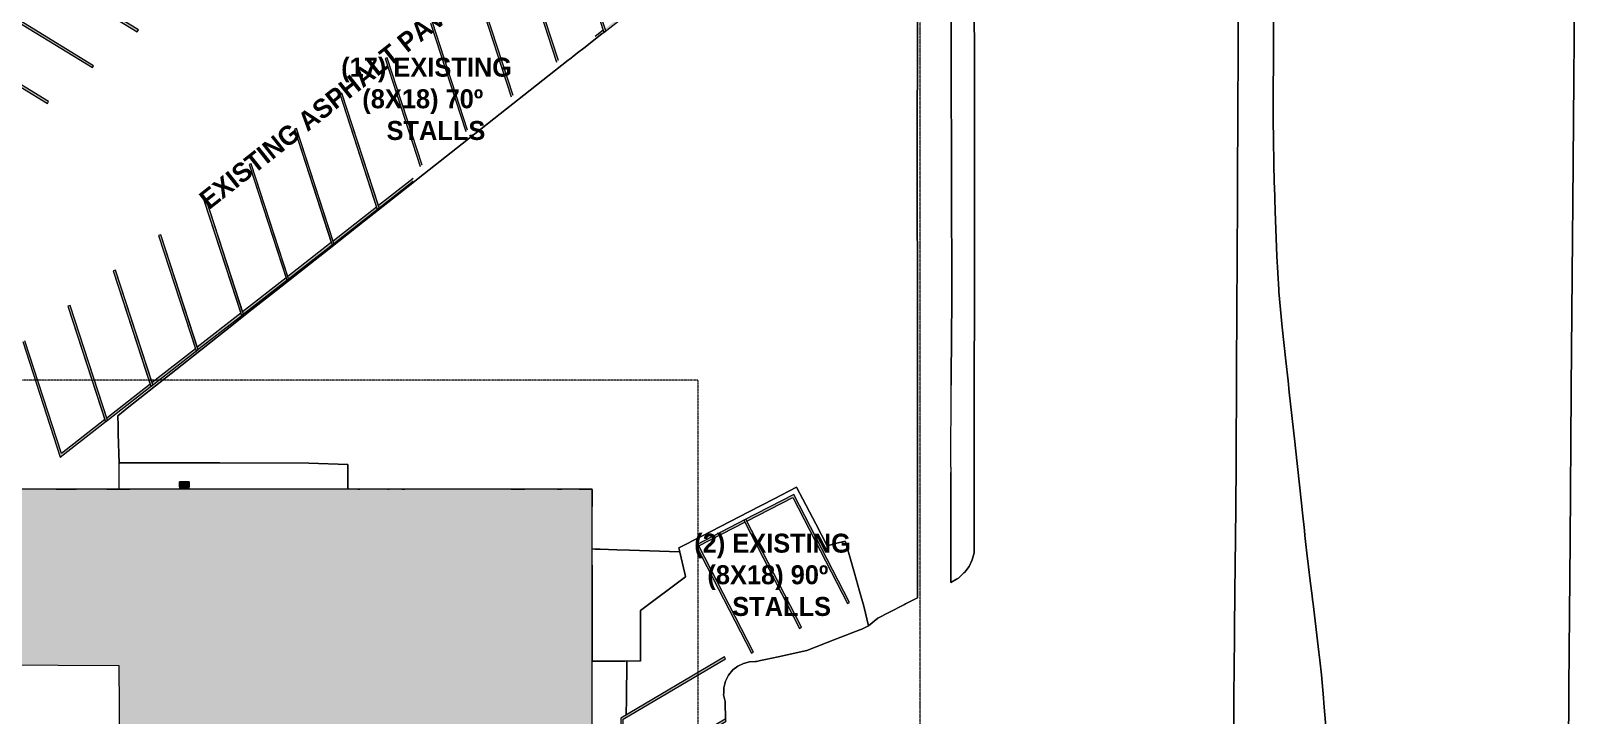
# Model space of a CAD drawing. Header units: inches. Extents: x -5728 to 634, y 9881 to 15115.
# Drawn here: x -2115 to 630, y 12081 to 13297 of the extents above; entities that cross this region are included whole.
import ezdxf

# ---------------------------------------------------------------- set-up
doc = ezdxf.new("R2010")
doc.units = ezdxf.units.IN
doc.header["$MEASUREMENT"] = 0
doc.linetypes.add('Aligning Line 1_8_', pattern=[0.25, 0.125, -0.125])
doc.linetypes.add('Double Dash 3_8_', pattern=[1, 0.375, -0.125, 0.125, -0.125, 0.125, -0.125])
for name, color, linetype, lineweight in [('A-ROOF', 132, 'Continuous', 9), ('C-PRKG', 3, 'Continuous', 9), ('C-PRKG-IDEN', 70, 'Continuous', 9), ('C-PROP-LINE', 91, 'Double Dash 3_8_', 9), ('C-TOPO', 7, 'Continuous', 9), ('E-LITE-EQPM', 33, 'Continuous', 9), ('G-ANNO-SYMB', 111, 'Aligning Line 1_8_', 9), ('G-ANNO-TEXT', 231, 'Continuous', 9)]:
    doc.layers.add(name, color=color, linetype=linetype, lineweight=lineweight)
doc.styles.add('Century Gothic_B', font='GOTHICB.TTF', dxfattribs={"height": 33.75})

# ---------------------------------------------------------------- blocks, each defined once
blk = doc.blocks.new('Walls 1 - Walls 1-1277454-SITE PLAN')
at = {"layer": 'A-ROOF'}
blk.add_hatch(color=254, dxfattribs=at).paths.add_polyline_path([(-1117.1, 10379.2), (-1117, 11208.4), (-1069, 11208.4), (-1069, 11353), (-1117, 11353), (-1116.8, 12482.2), (-2175.1, 12482.3), (-2175.2, 12169.9), (-1958, 12169), (-1956.8, 11915.8), (-1585.5, 11918.8), (-1585.5, 11774.1), (-1577.8, 11774.1), (-1577.8, 10643), (-1938.6, 10642.4), (-1938.6, 10381.4), (-1197.1, 10379.4)], flags=0)
for p, q in [((-1116.8, 12482.2), (-2175.1, 12482.3)), ((-1117, 11353), (-1116.8, 12482.2)), ((-2175.2, 12169.9), (-1958, 12169)), ((-1958, 12169), (-1956.8, 11915.8))]:
    blk.add_line(p, q, dxfattribs=at)
blk = doc.blocks.new('321723 - Pavement Markings - Parking - Angled - EXISTING _8X18_ 70º-1523180-SITE PLAN')
at = {"layer": 'C-PRKG'}
h = blk.add_hatch(color=254, dxfattribs=at)
h.paths.add_polyline_path([(0, 0), (102.2, 0), (103.6, 4), (5.7, 4), (77.6, 201.6), (73.9, 203), (3.5, 9.6)], flags=0)
h.paths.add_polyline_path([(106.4, 0), (107.9, 4), (105, 2), (105.6, 1.1)], flags=0)
h = blk.add_hatch(color=254, dxfattribs=at)
h.paths.add_polyline_path([(102.2, 0), (102.4, 0.2), (106.4, 0), (105, 2), (107.9, 4), (179.8, 201.6), (176, 203), (106, 10.6)], flags=0)
h.paths.add_polyline_path([(106.4, 0), (204.3, 0), (205.8, 4), (107.9, 4)], flags=0)
h.paths.add_polyline_path([(208.6, 0), (210, 4), (207.2, 2), (207.8, 1.1)], flags=0)
h = blk.add_hatch(color=254, dxfattribs=at)
h.paths.add_polyline_path([(204.3, 0), (208.6, 0), (207.2, 2), (210, 4), (282, 201.6), (278.2, 203), (220.5, 44.4)], flags=0)
h.paths.add_polyline_path([(208.6, 0), (306.5, 0), (307.9, 4), (210, 4)], flags=0)
h.paths.add_polyline_path([(310.7, 0), (312.2, 4), (309.3, 2), (310, 1.1)], flags=0)
h = blk.add_hatch(color=254, dxfattribs=at)
h.paths.add_polyline_path([(306.5, 0), (310.7, 0), (309.3, 2), (312.2, 4), (384.1, 201.6), (380.4, 203), (319.6, 36.1)], flags=0)
h.paths.add_polyline_path([(310.7, 0), (408.6, 0), (410.1, 4), (312.2, 4)], flags=0)
h.paths.add_polyline_path([(412.9, 0), (414.4, 4), (411.5, 2), (412.1, 1.1)], flags=0)
h = blk.add_hatch(color=254, dxfattribs=at)
h.paths.add_polyline_path([(408.6, 0), (408.9, 0.2), (412.9, 0), (411.5, 2), (414.4, 4), (486.3, 201.6), (482.5, 203), (410.5, 5)], flags=0)
h.paths.add_polyline_path([(412.9, 0), (510.8, 0), (512.3, 4), (414.4, 4)], flags=0)
h.paths.add_polyline_path([(515.1, 0), (516.5, 4), (513.7, 2), (514.3, 1.1)], flags=0)
h = blk.add_hatch(color=254, dxfattribs=at)
h.paths.add_polyline_path([(510.8, 0), (515.1, 0), (513.7, 2), (516.5, 4), (588.4, 201.6), (584.7, 203), (530.9, 55.2)], flags=0)
h.paths.add_polyline_path([(515.1, 0), (613, 0), (614.4, 4), (516.5, 4)], flags=0)
h.paths.add_polyline_path([(617.2, 0), (618.7, 4), (615.8, 2), (616.4, 1.1)], flags=0)
h = blk.add_hatch(color=254, dxfattribs=at)
h.paths.add_polyline_path([(613, 0), (613.2, 0.2), (617.2, 0), (615.8, 2), (618.7, 4), (690.6, 201.6), (686.8, 203), (618.7, 15.6)], flags=0)
h.paths.add_polyline_path([(617.2, 0), (715.1, 0), (716.6, 4), (618.7, 4)], flags=0)
h.paths.add_polyline_path([(719.4, 0), (720.8, 4), (718, 2), (718.6, 1.1)], flags=0)
h = blk.add_hatch(color=254, dxfattribs=at)
h.paths.add_polyline_path([(715.1, 0), (719.4, 0), (718, 2), (720.8, 4), (792.8, 201.6), (789, 203), (718.3, 8.8)], flags=0)
h.paths.add_polyline_path([(719.4, 0), (796.3, 0), (798.7, 4), (720.8, 4)], flags=0)
for points in [[(822, 13), (826.3, 12.9), (894.9, 201.6), (891.2, 203), (826.2, 24.4)], [(923.9, 12.2), (928.1, 12.2), (997.1, 201.6), (993.3, 203), (936.2, 46.1)], [(1025.7, 11.1), (1029.9, 11.1), (1099.2, 201.6), (1095.5, 203), (1049, 75.3)]]:
    blk.add_hatch(color=254, dxfattribs=at).paths.add_polyline_path(points, flags=0)
h = blk.add_hatch(color=254, dxfattribs=at)
h.paths.add_polyline_path([(1127.4, 10), (1131.7, 10), (1201.4, 201.6), (1197.6, 203), (1128.5, 13.1)], flags=0)
h.paths.add_polyline_path([(1209.4, 4), (1221.8, 0), (1226, 0.1), (1227.4, 4), (1220.8, 4)], flags=0)
h.paths.add_polyline_path([(1230.2, 0), (1231.6, 4), (1228.8, 2), (1230.1, 0.1)], flags=0)
h = blk.add_hatch(color=254, dxfattribs=at)
h.paths.add_polyline_path([(1225.9, 0), (1230.1, 0.1), (1228.8, 2), (1231.6, 4), (1303.6, 201.6), (1299.8, 203), (1226, 0.1)], flags=0)
h.paths.add_polyline_path([(1230.2, 0), (1328.1, 0), (1329.5, 4), (1231.6, 4), (1230.2, 0.1)], flags=0)
h.paths.add_polyline_path([(1332.4, 0), (1333.8, 4), (1331, 2), (1332.1, 0.3)], flags=0)
for p, q in [((73.9, 203), (0, 0)), ((5.7, 4), (77.6, 201.6)), ((176, 203), (102.2, 0)), ((176, 203), (103.6, 4)), ((106.4, 0), (179.8, 201.6)), ((107.9, 4), (179.8, 201.6)), ((179.8, 201.6), (176, 203)), ((179.8, 201.6), (176, 203)), ((278.2, 203), (204.3, 0)), ((278.2, 203), (205.8, 4)), ((208.6, 0), (282, 201.6)), ((210, 4), (282, 201.6)), ((282, 201.6), (278.2, 203)), ((282, 201.6), (278.2, 203)), ((380.4, 203), (306.5, 0)), ((380.4, 203), (307.9, 4)), ((310.7, 0), (384.1, 201.6)), ((312.2, 4), (384.1, 201.6)), ((384.1, 201.6), (380.4, 203)), ((384.1, 201.6), (380.4, 203)), ((482.5, 203), (408.6, 0)), ((482.5, 203), (410.1, 4)), ((412.9, 0), (486.3, 201.6)), ((414.4, 4), (486.3, 201.6)), ((486.3, 201.6), (482.5, 203)), ((486.3, 201.6), (482.5, 203)), ((584.7, 203), (510.8, 0)), ((584.7, 203), (512.3, 4)), ((515.1, 0), (588.4, 201.6)), ((516.5, 4), (588.4, 201.6)), ((588.4, 201.6), (584.7, 203)), ((588.4, 201.6), (584.7, 203)), ((686.8, 203), (613, 0)), ((686.8, 203), (614.4, 4)), ((617.2, 0), (690.6, 201.6)), ((618.7, 4), (690.6, 201.6)), ((690.6, 201.6), (686.8, 203)), ((690.6, 201.6), (686.8, 203)), ((789, 203), (715.1, 0)), ((789, 203), (716.6, 4)), ((719.4, 0), (792.8, 201.6)), ((720.8, 4), (792.8, 201.6)), ((792.8, 201.6), (789, 203)), ((792.8, 201.6), (789, 203)), ((891.2, 203), (822, 13)), ((891.2, 203), (822, 13)), ((826.3, 12.9), (894.9, 201.6)), ((826.3, 12.9), (894.9, 201.6)), ((894.9, 201.6), (891.2, 203)), ((894.9, 201.6), (891.2, 203)), ((993.3, 203), (923.9, 12.2)), ((993.3, 203), (923.9, 12.2)), ((928.1, 12.2), (997.1, 201.6)), ((928.1, 12.2), (997.1, 201.6)), ((1095.5, 203), (1025.7, 11.1)), ((1095.5, 203), (1025.7, 11.1)), ((1029.9, 11.1), (1099.2, 201.6)), ((1029.9, 11.1), (1099.2, 201.6)), ((1197.6, 203), (1127.4, 10)), ((1197.6, 203), (1127.4, 10)), ((1131.7, 10), (1201.4, 201.6)), ((1131.7, 10), (1201.4, 201.6)), ((1299.8, 203), (1225.9, 0)), ((1230.2, 0), (1303.6, 201.6)), ((103.6, 4), (5.7, 4)), ((205.8, 4), (107.9, 4)), ((307.9, 4), (210, 4)), ((410.1, 4), (312.2, 4)), ((512.3, 4), (414.4, 4)), ((614.4, 4), (516.5, 4)), ((716.6, 4), (618.7, 4)), ((798.8, 4), (720.8, 4)), ((1227.4, 4), (1209.4, 4)), ((0, 0), (106.4, 0)), ((102.2, 0), (208.6, 0)), ((204.3, 0), (310.7, 0)), ((306.5, 0), (412.9, 0)), ((408.6, 0), (515.1, 0)), ((510.8, 0), (617.2, 0)), ((613, 0), (719.4, 0)), ((715.1, 0), (796.3, 0)), ((1221.6, 0), (1230.2, 0)), ((1225.9, 0), (1332.4, 0))]:
    blk.add_line(p, q, dxfattribs=at)
blk = doc.blocks.new('321723 - Pavement Markings - Parking - Angled - _8X18_ 70º-V5-SITE PLAN')
at = {"layer": 'C-PRKG'}
h = blk.add_hatch(color=256, dxfattribs=at)
h.paths.add_polyline_path([(73.9, -203), (77.6, -201.6), (5.7, -4), (103.6, -4), (102.2, 0), (0, 0), (65.5, -179.9)], flags=0)
h.paths.add_polyline_path([(179.8, -201.6), (107.9, -4), (141.8, -103.1), (178.9, -199.4)], flags=0)
h.paths.add_polyline_path([(105, -2), (107.9, -4), (106.4, 0), (105.1, -1.8)], flags=0)
h = blk.add_hatch(color=256, dxfattribs=at)
h.paths.add_polyline_path([(107.9, -4), (105, -2), (106.4, 0)], flags=0)
h.paths.add_polyline_path([(210, -4), (244, -103.1), (281.1, -199.3), (216.5, -21.6)], flags=0)
h.paths.add_polyline_path([(208.6, 0), (207.2, -2), (210, -4)], flags=0)
h.paths.add_polyline_path([(204.3, 0), (204.6, -0.2), (205, 0)], flags=0)
h.paths.add_polyline_path([(176, -203), (179.8, -201.6), (141.6, -102.4), (107.9, -4), (205.8, -4), (204.3, 0), (102.2, 0), (163.7, -169)], flags=0)
h = blk.add_hatch(color=256, dxfattribs=at)
h.paths.add_polyline_path([(210, -4), (207.2, -2), (208.6, 0)], flags=0)
h.paths.add_polyline_path([(278.2, -203), (282, -201.6), (242.6, -99.1), (210, -4), (307.9, -4), (306.5, 0), (204.3, 0), (249.7, -124.6)], flags=0)
h.paths.add_polyline_path([(384.1, -201.6), (314.5, -10.8), (347.4, -106.5), (383.2, -199.4)], flags=0)
h.paths.add_polyline_path([(309.3, -2), (312.2, -4), (310.7, 0), (309.5, -1.8)], flags=0)
h = blk.add_hatch(color=256, dxfattribs=at)
h.paths.add_polyline_path([(312.2, -4), (309.3, -2), (310.7, 0)], flags=0)
h.paths.add_polyline_path([(380.4, -203), (384.1, -201.6), (346.2, -103.1), (312.2, -4), (410.1, -4), (408.6, 0), (326.1, 0), (326.1, 0), (306.5, 0), (354.4, -131.7)], flags=0)
h.paths.add_polyline_path([(486.3, -201.6), (414.4, -4), (448.3, -103.1), (485.5, -199.7)], flags=0)
h.paths.add_polyline_path([(411.5, -2), (414.4, -4), (412.9, 0), (411.6, -1.8)], flags=0)
h = blk.add_hatch(color=256, dxfattribs=at)
h.paths.add_polyline_path([(414.4, -4), (411.5, -2), (412.9, 0)], flags=0)
h.paths.add_polyline_path([(516.5, -4), (550.5, -103.1), (587.6, -199.3), (527.1, -33.1)], flags=0)
h.paths.add_polyline_path([(515.1, 0), (513.7, -2), (516.5, -4)], flags=0)
h.paths.add_polyline_path([(510.8, 0), (511, -0.2), (511.5, 0)], flags=0)
h.paths.add_polyline_path([(482.5, -203), (486.3, -201.6), (448.3, -103.1), (414.4, -4), (512.3, -4), (510.8, 0), (408.6, 0), (458.1, -135.9)], flags=0)
h = blk.add_hatch(color=256, dxfattribs=at)
h.paths.add_polyline_path([(516.5, -4), (513.7, -2), (515.1, 0), (515.3, -0.7)], flags=0)
h.paths.add_polyline_path([(584.7, -203), (588.4, -201.6), (550.5, -103.1), (516.5, -4), (614.4, -4), (613, 0), (510.8, 0), (571.2, -166)], flags=0)
h.paths.add_polyline_path([(690.6, -201.6), (618.7, -4), (652.6, -103.1), (689.7, -199.4)], flags=0)
h.paths.add_polyline_path([(615.8, -2), (618.7, -4), (617.2, 0), (615.9, -1.8)], flags=0)
h = blk.add_hatch(color=256, dxfattribs=at)
h.paths.add_polyline_path([(618.7, -4), (615.8, -2), (617.2, 0), (618.5, -3.5)], flags=0)
h.paths.add_polyline_path([(686.8, -203), (690.6, -201.6), (652.6, -103.1), (618.7, -4), (716.6, -4), (715.1, 0), (613, 0), (662.4, -135.8)], flags=0)
h.paths.add_polyline_path([(792.8, -201.6), (721.6, -6.2), (754.8, -103.1), (791.9, -199.4)], flags=0)
h.paths.add_polyline_path([(718, -2), (720.8, -4), (719.4, 0), (718.1, -1.8)], flags=0)
h = blk.add_hatch(color=256, dxfattribs=at)
h.paths.add_polyline_path([(720.8, -4), (718, -2), (719.4, 0)], flags=0)
h.paths.add_polyline_path([(823, -4), (857, -103.1), (894.1, -199.3), (824.8, -8.9)], flags=0)
h.paths.add_polyline_path([(821.5, 0), (820.1, -2), (823, -4), (822.1, -1.5)], flags=0)
h.paths.add_polyline_path([(817.3, 0), (817.5, -0.2), (818, 0)], flags=0)
h.paths.add_polyline_path([(789, -203), (792.8, -201.6), (754.8, -103.1), (720.8, -4), (818.7, -4), (817.3, 0), (715.1, 0), (769.9, -150.5)], flags=0)
h = blk.add_hatch(color=256, dxfattribs=at)
h.paths.add_polyline_path([(823, -4), (820.1, -2), (821.5, 0), (822.5, -2.7)], flags=0)
h.paths.add_polyline_path([(891.2, -203), (894.9, -201.6), (857, -103.1), (823, -4), (920.9, -4), (919.4, 0), (817.3, 0), (859.6, -116.4)], flags=0)
h.paths.add_polyline_path([(997.1, -201.6), (925.2, -4), (959.1, -103.1), (996.2, -199.4)], flags=0)
h.paths.add_polyline_path([(922.3, -2), (925.2, -4), (923.7, 0), (922.4, -1.8)], flags=0)
h = blk.add_hatch(color=256, dxfattribs=at)
h.paths.add_polyline_path([(925.2, -4), (922.3, -2), (923.7, 0)], flags=0)
h.paths.add_polyline_path([(1027.3, -4), (1061.3, -103.1), (1098.4, -199.3), (1035.7, -26.9)], flags=0)
h.paths.add_polyline_path([(1025.9, 0), (1024.5, -2), (1027.3, -4)], flags=0)
h.paths.add_polyline_path([(1021.6, 0), (1021.8, -0.2), (1022.3, 0)], flags=0)
h.paths.add_polyline_path([(993.3, -203), (997.1, -201.6), (959.1, -103.1), (925.2, -4), (1023.1, -4), (1021.6, 0), (919.4, 0), (992.1, -199.5)], flags=0)
h = blk.add_hatch(color=256, dxfattribs=at)
h.paths.add_polyline_path([(1027.3, -4), (1024.5, -2), (1025.9, 0)], flags=0)
h.paths.add_polyline_path([(1095.5, -203), (1099.2, -201.6), (1061.3, -103.1), (1027.3, -4), (1125.2, -4), (1123.8, 0), (1021.6, 0), (1074.3, -144.7)], flags=0)
h.paths.add_polyline_path([(1201.4, -201.6), (1129.5, -4), (1163.4, -103.1), (1201.3, -201.3)], flags=0)
h.paths.add_polyline_path([(1126.6, -2), (1129.5, -4), (1128, 0), (1126.8, -1.8)], flags=0)
h = blk.add_hatch(color=256, dxfattribs=at)
h.paths.add_polyline_path([(1129.5, -4), (1126.6, -2), (1128, 0), (1128.5, -1.3)], flags=0)
h.paths.add_polyline_path([(1197.6, -203), (1201.4, -201.6), (1163.4, -103.1), (1129.5, -4), (1227.4, -4), (1295.1, -190), (1299.1, -189.2), (1230.2, 0), (1123.8, 0), (1184.2, -166.1)], flags=0)
for p, q in [((0, 0), (73.9, -203)), ((106.4, 0), (0, 0)), ((102.2, 0), (176, -203)), ((208.6, 0), (102.2, 0)), ((179.8, -201.6), (106.4, 0)), ((204.3, 0), (278.2, -203)), ((310.7, 0), (204.3, 0)), ((282, -201.6), (208.6, 0)), ((306.5, 0), (380.4, -203)), ((412.9, 0), (306.5, 0)), ((384.1, -201.6), (310.7, 0)), ((408.6, 0), (482.5, -203)), ((515.1, 0), (408.6, 0)), ((486.3, -201.6), (412.9, 0)), ((510.8, 0), (584.7, -203)), ((617.2, 0), (510.8, 0)), ((588.4, -201.6), (515.1, 0)), ((613, 0), (686.8, -203)), ((719.4, 0), (613, 0)), ((690.6, -201.6), (617.2, 0)), ((715.1, 0), (789, -203)), ((821.5, 0), (715.1, 0)), ((792.8, -201.6), (719.4, 0)), ((817.3, 0), (891.2, -203)), ((923.7, 0), (817.3, 0)), ((894.9, -201.6), (821.5, 0)), ((919.4, 0), (993.3, -203)), ((1025.9, 0), (919.4, 0)), ((997.1, -201.6), (923.7, 0)), ((1021.6, 0), (1095.5, -203)), ((1128, 0), (1021.6, 0)), ((1099.2, -201.6), (1025.9, 0)), ((1123.8, 0), (1197.6, -203)), ((1230.2, 0), (1123.8, 0)), ((1201.4, -201.6), (1128, 0)), ((1299.1, -189.4), (1230.2, 0)), ((77.6, -201.6), (5.7, -4)), ((5.7, -4), (103.6, -4)), ((103.6, -4), (176, -203)), ((179.8, -201.6), (107.9, -4)), ((107.9, -4), (205.8, -4)), ((205.8, -4), (278.2, -203)), ((282, -201.6), (210, -4)), ((210, -4), (307.9, -4)), ((307.9, -4), (380.4, -203)), ((384.1, -201.6), (312.2, -4)), ((312.2, -4), (410.1, -4)), ((410.1, -4), (482.5, -203)), ((486.3, -201.6), (414.4, -4)), ((414.4, -4), (512.3, -4)), ((512.3, -4), (584.7, -203)), ((588.4, -201.6), (516.5, -4)), ((516.5, -4), (614.4, -4)), ((614.4, -4), (686.8, -203)), ((690.6, -201.6), (618.7, -4)), ((618.7, -4), (716.6, -4)), ((716.6, -4), (789, -203)), ((792.8, -201.6), (720.8, -4)), ((720.8, -4), (818.7, -4)), ((818.7, -4), (891.2, -203)), ((894.9, -201.6), (823, -4)), ((823, -4), (920.9, -4)), ((920.9, -4), (993.3, -203)), ((997.1, -201.6), (925.2, -4)), ((925.2, -4), (1023.1, -4)), ((1023.1, -4), (1095.5, -203)), ((1099.2, -201.6), (1027.3, -4)), ((1027.3, -4), (1125.2, -4)), ((1125.2, -4), (1197.6, -203)), ((1201.4, -201.6), (1129.5, -4)), ((1129.5, -4), (1227.4, -4)), ((1227.4, -4), (1295.1, -190)), ((73.9, -203), (77.6, -201.6)), ((176, -203), (179.8, -201.6)), ((176, -203), (179.8, -201.6)), ((278.2, -203), (282, -201.6)), ((278.2, -203), (282, -201.6)), ((380.4, -203), (384.1, -201.6)), ((380.4, -203), (384.1, -201.6)), ((482.5, -203), (486.3, -201.6)), ((482.5, -203), (486.3, -201.6)), ((584.7, -203), (588.4, -201.6)), ((584.7, -203), (588.4, -201.6)), ((686.8, -203), (690.6, -201.6)), ((686.8, -203), (690.6, -201.6)), ((789, -203), (792.8, -201.6)), ((789, -203), (792.8, -201.6)), ((891.2, -203), (894.9, -201.6)), ((891.2, -203), (894.9, -201.6)), ((993.3, -203), (997.1, -201.6)), ((993.3, -203), (997.1, -201.6)), ((1095.5, -203), (1099.2, -201.6)), ((1095.5, -203), (1099.2, -201.6)), ((1197.6, -203), (1201.4, -201.6)), ((1197.6, -203), (1201.4, -201.6))]:
    blk.add_line(p, q, dxfattribs=at)
blk = doc.blocks.new('321723 - Pavement Markings - Parking - Angled - EXISTING _8X18_ 60º-1528675-SITE PLAN')
at = {"layer": 'C-PRKG'}
h = blk.add_hatch(color=254, dxfattribs=at)
h.paths.add_polyline_path([(0, 0), (108, -187.1), (111.5, -185.1), (6.9, -4), (113.1, -4), (110.9, 0), (4.5, 0)], flags=0)
h.paths.add_polyline_path([(114.3, -2), (117.8, -4), (115.4, 0), (114.8, -1.2)], flags=0)
h.paths.add_polyline_path([(117.8, -4), (218.9, -187.1), (222.3, -185.1), (138.8, -40.4)], flags=0)
h = blk.add_hatch(color=254, dxfattribs=at)
h.paths.add_polyline_path([(110.9, 0), (215.1, -180.2), (117.8, -4), (114.3, -2), (115.5, 0), (113.2, 0)], flags=0)
h.paths.add_polyline_path([(115.5, 0), (117.8, -4), (224, -4), (221.7, 0), (119.9, 0)], flags=0)
h.paths.add_polyline_path([(225.2, -2), (228.6, -4), (226.3, 0), (225.7, -1)], flags=0)
h.paths.add_polyline_path([(228.6, -4), (329.7, -187.1), (333.2, -185.1), (229.7, -5.8)], flags=0)
h = blk.add_hatch(color=254, dxfattribs=at)
h.paths.add_polyline_path([(221.7, 0), (326.5, -181.3), (228.6, -4), (225.2, -2), (226.3, 0), (224.1, 0)], flags=0)
h.paths.add_polyline_path([(226.3, 0), (228.6, -4), (334.8, -4), (332.6, 0), (227.4, 0)], flags=0)
h.paths.add_polyline_path([(336, -2), (339.5, -4), (337.1, 0), (336.6, -1)], flags=0)
h.paths.add_polyline_path([(339.5, -4), (440.6, -187.1), (444, -185.1), (364.5, -47.4)], flags=0)
h = blk.add_hatch(color=254, dxfattribs=at)
h.paths.add_polyline_path([(332.6, 0), (439.6, -185.3), (339.5, -4), (336, -2), (337.2, 0), (334.9, 0)], flags=0)
h.paths.add_polyline_path([(337.2, 0), (339.5, -4), (445.7, -4), (443.4, 0), (420.5, 0)], flags=0)
h.paths.add_polyline_path([(446.9, -2), (450.3, -4), (448, 0), (446.9, -1.9)], flags=0)
h.paths.add_polyline_path([(450.3, -4), (551.4, -187.1), (554.9, -185.1), (476, -48.5)], flags=0)
h = blk.add_hatch(color=254, dxfattribs=at)
h.paths.add_polyline_path([(443.4, 0), (550.8, -185.9), (450.3, -4), (446.9, -1.9), (448, 0), (445.8, 0)], flags=0)
h.paths.add_polyline_path([(558.9, 0), (557.7, -2), (561.2, -4), (558.9, 0)], flags=0)
h.paths.add_polyline_path([(554.3, 0), (554.5, -0.2), (556.6, 0)], flags=0)
h.paths.add_polyline_path([(448, 0), (450.3, -4), (556.5, -4), (554.3, 0), (513, 0)], flags=0)
h.paths.add_polyline_path([(561.2, -4), (662.3, -187.1), (665.7, -185.1), (562.2, -5.8)], flags=0)
h = blk.add_hatch(color=254, dxfattribs=at)
h.paths.add_polyline_path([(554.3, 0), (662.3, -187.1), (561.2, -4), (557.7, -2), (558.9, 0), (554.5, -0.2)], flags=0)
h.paths.add_polyline_path([(558.9, 0), (561.2, -4), (667.4, -4), (773.1, -187.1), (776.6, -185.1), (669.7, 0), (653.2, 0)], flags=0)
for p, q in [((0, 0), (108, -187.1)), ((115.5, 0), (0, 0)), ((110.9, 0), (218.9, -187.1)), ((226.3, 0), (110.9, 0)), ((222.3, -185.1), (115.5, 0)), ((221.7, 0), (329.7, -187.1)), ((337.2, 0), (221.7, 0)), ((333.2, -185.1), (226.3, 0)), ((332.6, 0), (440.6, -187.1)), ((448, 0), (332.6, 0)), ((444, -185.1), (337.2, 0)), ((443.4, 0), (551.4, -187.1)), ((558.9, 0), (443.4, 0)), ((554.9, -185.1), (448, 0)), ((554.3, 0), (662.3, -187.1)), ((669.7, 0), (554.3, 0)), ((665.7, -185.1), (558.9, 0)), ((776.6, -185.1), (669.7, 0)), ((111.5, -185.1), (6.9, -4)), ((6.9, -4), (113.2, -4)), ((113.2, -4), (218.9, -187.1)), ((222.3, -185.1), (117.8, -4)), ((117.8, -4), (224, -4)), ((224, -4), (329.7, -187.1)), ((333.2, -185.1), (228.6, -4)), ((228.6, -4), (334.9, -4)), ((334.9, -4), (440.6, -187.1)), ((444, -185.1), (339.5, -4)), ((339.5, -4), (445.7, -4)), ((445.7, -4), (551.4, -187.1)), ((554.9, -185.1), (450.3, -4)), ((450.3, -4), (556.6, -4)), ((556.6, -4), (662.3, -187.1)), ((665.7, -185.1), (561.2, -4)), ((561.2, -4), (667.4, -4)), ((667.4, -4), (773.1, -187.1)), ((108, -187.1), (111.5, -185.1)), ((218.9, -187.1), (222.3, -185.1)), ((218.9, -187.1), (222.3, -185.1)), ((329.7, -187.1), (333.2, -185.1)), ((329.7, -187.1), (333.2, -185.1)), ((440.6, -187.1), (444, -185.1)), ((440.6, -187.1), (444, -185.1)), ((551.4, -187.1), (554.9, -185.1)), ((551.4, -187.1), (554.9, -185.1)), ((662.3, -187.1), (665.7, -185.1)), ((662.3, -187.1), (665.7, -185.1)), ((773.1, -187.1), (776.6, -185.1))]:
    blk.add_line(p, q, dxfattribs=at)
blk = doc.blocks.new('321723 - Pavement Markings - Parking - Angled - EXISTING _8X18_ 90º-1567320-SITE PLAN')
at = {"layer": 'C-PRKG'}
h = blk.add_hatch(color=254, dxfattribs=at)
h.paths.add_polyline_path([(96, -4), (97.9, -113.9), (96, -216), (100, -216), (99.8, -0.2), (96, 0), (98, -2)], flags=0)
h.paths.add_polyline_path([(0, -216), (4, -216), (4, -4), (96, -4), (96, 0), (0, 0), (0, -181.3)], flags=0)
h = blk.add_hatch(color=254, dxfattribs=at)
h.paths.add_polyline_path([(96, -216), (98, -110), (96, -4), (96, -213.9)], flags=0)
h.paths.add_polyline_path([(96, 0), (96, -4), (98, -2), (97.4, -1.4)], flags=0)
h.paths.add_polyline_path([(192, -216), (196, -216), (196, 0), (100, 0), (100, -4), (192, -4), (192, -213.9)], flags=0)
for p, q in [((0, 0), (0, -216)), ((100, 0), (0, 0)), ((96, 0), (96, -216)), ((196, 0), (96, 0)), ((100, -216), (100, 0)), ((196, -216), (196, 0)), ((4, -216), (4, -4)), ((4, -4), (96, -4)), ((96, -4), (96, -216)), ((100, -216), (100, -4)), ((100, -4), (192, -4)), ((192, -4), (192, -216)), ((0, -216), (4, -216)), ((96, -216), (100, -216)), ((96, -216), (100, -216)), ((192, -216), (196, -216))]:
    blk.add_line(p, q, dxfattribs=at)
blk = doc.blocks.new('Pathway_Cooper_Streetworks_WKP_Pak_Glass - EXISTING LIGHT-1577767-SITE PLAN')
at = {"layer": 'E-LITE-EQPM'}
for points in [[(-1833.5, 12494.9), (-1833.5, 12495.3), (-1850.3, 12495.3), (-1850.3, 12494.9), (-1834, 12494.9)], [(-1833.5, 12486.2), (-1833.5, 12494.9), (-1850.3, 12494.9), (-1850.3, 12486.2), (-1849.8, 12486.4), (-1849.8, 12494.7), (-1833.9, 12494.5), (-1833.9, 12486.2)], [(-1834, 12482.3), (-1834, 12494.6), (-1849.8, 12494.6), (-1849.8, 12482.3)], [(-1833.9, 12494.5), (-1834, 12494.7), (-1833.9, 12494.5)], [(-1849.8, 12486.4), (-1849.8, 12486.5), (-1849.8, 12486.4)]]:
    blk.add_hatch(color=256, dxfattribs=at).paths.add_polyline_path(points, flags=0)
for p, q in [((-1850.3, 12494.9), (-1850.3, 12495.3)), ((-1833.5, 12495.3), (-1850.3, 12495.3)), ((-1850.3, 12486.2), (-1850.3, 12494.9)), ((-1833.5, 12494.9), (-1850.3, 12494.9)), ((-1849.8, 12494.5), (-1849.8, 12494.7)), ((-1833.9, 12494.7), (-1849.8, 12494.7)), ((-1849.8, 12482.3), (-1849.8, 12494.6)), ((-1834, 12494.6), (-1849.8, 12494.6)), ((-1849.8, 12486.4), (-1849.8, 12494.5)), ((-1834, 12494.6), (-1834, 12482.3)), ((-1833.9, 12494.7), (-1833.9, 12494.5)), ((-1833.9, 12494.5), (-1833.9, 12486.4)), ((-1833.5, 12495.3), (-1833.5, 12494.9)), ((-1833.5, 12494.9), (-1833.5, 12486.2)), ((-1849.8, 12486.2), (-1850.3, 12486.2)), ((-1833.5, 12486.2), (-1834, 12486.2))]:
    blk.add_line(p, q, dxfattribs=at)
blk = doc.blocks.new('Family - ___-1416994-SITE PLAN')
at = {"layer": 'C-PROP-LINE'}
blk.add_line((-534.6, 10205.4), (-534.1, 14245.7), dxfattribs=at)

msp = doc.modelspace()

# ---------------------------------------------------------------- linework, layer by layer
at = {"layer": 'C-TOPO'}
for p, q in [((629.9, 13495.1), (627.6, 13211.1)), ((627.6, 13211.1), (629.9, 13495.1)), ((-437.7, 13232.4), (-438.3, 13407.9)), ((-438.3, 13407.9), (-437.7, 13232.4)), ((-479.3, 13371), (-478.9, 13251.4)), ((-478.9, 13251.4), (-479.3, 13371)), ((93.7, 13279.4), (94.1, 13339.9)), ((94.1, 13339.9), (93.7, 13279.4)), ((-539, 13285.4), (-538.9, 13317)), ((-538.9, 13317), (-539, 13285.4)), ((31.2, 13332), (30.8, 13246.9)), ((30.8, 13246.9), (31.2, 13332)), ((-1100, 13291.2), (-1132.1, 13266)), ((-1132.1, 13266), (-1100, 13291.2)), ((-539.1, 13261.8), (-539, 13285.4)), ((-539, 13285.4), (-539.1, 13261.8)), ((-1143.1, 13257.4), (-1152.3, 13250.1)), ((-1152.3, 13250.1), (-1143.1, 13257.4)), ((-1132.1, 13266), (-1143.1, 13257.4)), ((-1143.1, 13257.4), (-1132.1, 13266)), ((-539.4, 13121.3), (-539.1, 13261.8)), ((-539.1, 13261.8), (-539.4, 13121.3)), ((93.1, 13153.3), (93.7, 13279.4)), ((93.7, 13279.4), (93.1, 13153.3)), ((-1159.6, 13244.4), (-1336.7, 13104.8)), ((-1336.7, 13104.8), (-1159.6, 13244.4)), ((-1157.8, 13245.8), (-1159.6, 13244.4)), ((-1159.6, 13244.4), (-1157.8, 13245.8)), ((-1153.6, 13249.1), (-1157.8, 13245.8)), ((-1157.8, 13245.8), (-1153.6, 13249.1)), ((-1152.3, 13250.1), (-1153.6, 13249.1)), ((-1153.6, 13249.1), (-1152.3, 13250.1)), ((-478.9, 13251.4), (-478.7, 13160.8)), ((-478.7, 13160.8), (-478.9, 13251.4)), ((-437.7, 13207.7), (-437.7, 13232.4)), ((-437.7, 13232.4), (-437.7, 13207.7)), ((30.8, 13246.9), (30.5, 13167.6)), ((30.5, 13167.6), (30.8, 13246.9)), ((-437.4, 13120.9), (-437.7, 13207.7)), ((-437.7, 13207.7), (-437.4, 13120.9)), ((627.6, 13211.1), (625.8, 12989.9)), ((625.8, 12989.9), (627.6, 13211.1)), ((-478.7, 13160.8), (-478.5, 13120.2)), ((-478.5, 13120.2), (-478.7, 13160.8)), ((30.5, 13162.3), (30.2, 13099)), ((30.2, 13099), (30.5, 13162.3)), ((30.5, 13167.6), (30.5, 13162.3)), ((30.5, 13162.3), (30.5, 13167.6)), ((93.1, 13152.4), (93.1, 13153.3)), ((93.1, 13153.3), (93.1, 13152.4)), ((93.3, 13139.6), (93.1, 13152.4)), ((93.1, 13152.4), (93.3, 13139.6)), ((-539.3, 13026.5), (-539.4, 13121.3)), ((-539.4, 13121.3), (-539.3, 13026.5)), ((-478.5, 13120.2), (-478.4, 13065.9)), ((-478.4, 13065.9), (-478.5, 13120.2)), ((-437.4, 13092.7), (-437.4, 13120.9)), ((-437.4, 13120.9), (-437.4, 13092.7)), ((95.3, 13024.8), (93.3, 13139.6)), ((93.3, 13139.6), (95.3, 13024.8)), ((-1336.7, 13104.8), (-1426.4, 13034.1)), ((-1426.4, 13034.1), (-1336.7, 13104.8)), ((-437.6, 12926.7), (-437.4, 13091.7)), ((-437.4, 13091.7), (-437.6, 12926.7)), ((-437.4, 13092.2), (-437.4, 13092.7)), ((-437.4, 13092.7), (-437.4, 13092.2)), ((-437.4, 13091.7), (-437.4, 13092.2)), ((-437.4, 13092.2), (-437.4, 13091.7)), ((30.2, 13099), (30.1, 13082.6)), ((30.1, 13082.6), (30.2, 13099)), ((-478.4, 13065.9), (-478.2, 12951.2)), ((-478.2, 12951.2), (-478.4, 13065.9)), ((30.1, 13082.6), (29.8, 13015.3)), ((29.8, 13015.3), (30.1, 13082.6)), ((-1435.6, 13026.9), (-1472, 12998.1)), ((-1472, 12998.1), (-1435.6, 13026.9)), ((-1426.4, 13034.1), (-1435.6, 13026.9)), ((-1435.6, 13026.9), (-1426.4, 13034.1)), ((-539.2, 12987.7), (-539.3, 13026.5)), ((-539.3, 13026.5), (-539.2, 12987.7)), ((29.8, 13015.3), (29.6, 12963.9)), ((29.6, 12963.9), (29.8, 13015.3)), ((95.5, 13020.8), (95.3, 13024.8)), ((95.3, 13024.8), (95.5, 13020.8)), ((97, 12976.2), (95.5, 13020.8)), ((95.5, 13020.8), (97, 12976.2)), ((-1472, 12998.1), (-1521.8, 12958.9)), ((-1521.8, 12958.9), (-1472, 12998.1)), ((-539.1, 12859.4), (-539.2, 12987.7)), ((-539.2, 12987.7), (-539.1, 12859.4)), ((625.8, 12989.9), (625.3, 12929.4)), ((625.3, 12929.4), (625.8, 12989.9)), ((-1521.8, 12958.9), (-1584.5, 12909.6)), ((-1584.5, 12909.6), (-1521.8, 12958.9)), ((29.6, 12963.9), (29.4, 12926.9)), ((29.4, 12926.9), (29.6, 12963.9)), ((99.7, 12896.3), (97, 12976.2)), ((97, 12976.2), (99.7, 12896.3)), ((-478.2, 12951.2), (-478.1, 12905.1)), ((-478.1, 12905.1), (-478.2, 12951.2)), ((-437.7, 12905.7), (-437.6, 12926.7)), ((-437.6, 12926.7), (-437.7, 12905.7)), ((29.4, 12926.9), (29.1, 12865.4)), ((29.1, 12865.4), (29.4, 12926.9)), ((625.3, 12928.8), (623.1, 12661.4)), ((623.1, 12661.4), (625.3, 12928.8)), ((625.3, 12929.4), (625.3, 12928.8)), ((625.3, 12928.8), (625.3, 12929.4)), ((-1584.5, 12909.6), (-1678.8, 12835.3)), ((-1678.8, 12835.3), (-1584.5, 12909.6)), ((-478.1, 12905.1), (-477.9, 12819.3)), ((-477.9, 12819.3), (-478.1, 12905.1)), ((-437.8, 12804.3), (-437.7, 12905.7)), ((-437.7, 12905.7), (-437.8, 12804.3)), ((103.2, 12837.1), (99.7, 12896.3)), ((99.7, 12896.3), (103.2, 12837.1)), ((-539, 12820.9), (-539.1, 12859.4)), ((-539.1, 12859.4), (-539, 12820.9)), ((29.1, 12865.4), (28.9, 12829)), ((28.9, 12829), (29.1, 12865.4)), ((-1687, 12828.8), (-1721.8, 12801.3)), ((-1721.8, 12801.3), (-1687, 12828.8)), ((-1678.8, 12835.3), (-1687, 12828.8)), ((-1687, 12828.8), (-1678.8, 12835.3)), ((-539, 12806.6), (-539, 12820.9)), ((-539, 12820.9), (-539, 12806.6)), ((-477.9, 12819.3), (-478, 12804.9)), ((-478, 12804.9), (-477.9, 12819.3)), ((28.9, 12824.6), (28.7, 12774.8)), ((28.7, 12774.8), (28.9, 12824.6)), ((28.9, 12829), (28.9, 12824.6)), ((28.9, 12824.6), (28.9, 12829)), ((103.4, 12833.1), (103.2, 12837.1)), ((103.2, 12837.1), (103.4, 12833.1)), ((109.2, 12770.1), (103.4, 12833.1)), ((103.4, 12833.1), (109.2, 12770.1)), ((-1721.8, 12801.3), (-1768.5, 12764.4)), ((-1768.5, 12764.4), (-1721.8, 12801.3)), ((-539, 12708.2), (-539, 12806.6)), ((-539, 12806.6), (-539, 12708.2)), ((-478, 12804.9), (-478.2, 12765.9)), ((-478.2, 12765.9), (-478, 12804.9)), ((-438, 12686.9), (-437.8, 12804.3)), ((-437.8, 12804.3), (-438, 12686.9)), ((-1768.5, 12764.4), (-1825.6, 12719.2)), ((-1825.6, 12719.2), (-1768.5, 12764.4)), ((-478.2, 12765.9), (-478.8, 12667)), ((-478.8, 12667), (-478.2, 12765.9)), ((28.6, 12772.6), (28.4, 12722.7)), ((28.4, 12722.7), (28.6, 12772.6)), ((28.7, 12774.8), (28.6, 12772.6)), ((28.6, 12772.6), (28.7, 12774.8)), ((115.8, 12710.1), (109.2, 12770.1)), ((109.2, 12770.1), (115.8, 12710.1)), ((-1837.4, 12709.9), (-1940.6, 12628.3)), ((-1940.6, 12628.3), (-1837.4, 12709.9)), ((-1825.6, 12719.2), (-1837.4, 12709.9)), ((-1837.4, 12709.9), (-1825.6, 12719.2)), ((-539, 12696.9), (-539, 12708.2)), ((-539, 12708.2), (-539, 12696.9)), ((28.4, 12722.7), (28, 12645)), ((28, 12645), (28.4, 12722.7)), ((119.7, 12674.9), (115.8, 12710.1)), ((115.8, 12710.1), (119.7, 12674.9)), ((-539, 12692.6), (-539, 12696.9)), ((-539, 12696.9), (-539, 12692.6)), ((-539, 12661.7), (-539, 12692.6)), ((-539, 12692.6), (-539, 12661.7)), ((-438, 12657.3), (-438, 12686.9)), ((-438, 12686.9), (-438, 12657.3)), ((-539, 12611.9), (-539, 12661.7)), ((-539, 12661.7), (-539, 12611.9)), ((-479.7, 12521.5), (-478.8, 12666.8)), ((-479.7, 12521.5), (-478.8, 12666.8)), ((-478.8, 12667), (-478.8, 12666.9)), ((-478.8, 12666.9), (-478.8, 12667)), ((-478.8, 12666.9), (-478.8, 12666.8)), ((-478.8, 12666.8), (-478.8, 12666.9)), ((-438, 12644.6), (-438, 12657.3)), ((-438, 12657.3), (-438, 12644.6)), ((121.9, 12654.8), (119.7, 12674.9)), ((119.7, 12674.9), (121.9, 12654.8)), ((131.5, 12566.4), (121.9, 12654.8)), ((121.9, 12654.8), (131.5, 12566.4)), ((623, 12655.4), (620.9, 12389.6)), ((620.9, 12389.6), (623, 12655.4)), ((623.1, 12659.2), (623, 12655.4)), ((623, 12655.4), (623.1, 12659.2)), ((623.1, 12661.4), (623.1, 12659.2)), ((623.1, 12659.2), (623.1, 12661.4)), ((-1940.6, 12628.3), (-1960.2, 12612.8)), ((-1960.2, 12612.8), (-1940.6, 12628.3)), ((-438.1, 12624.4), (-438, 12644.6)), ((-438, 12644.6), (-438.1, 12624.4)), ((27.9, 12625.5), (27.7, 12591.1)), ((27.7, 12591.1), (27.9, 12625.5)), ((28, 12642.5), (27.9, 12625.5)), ((27.9, 12625.5), (28, 12642.5)), ((28, 12645), (28, 12642.5)), ((28, 12642.5), (28, 12645)), ((-1960.2, 12612.8), (-1960.2, 12611.4)), ((-1960.2, 12611.4), (-1960.2, 12612.8)), ((-1960.2, 12611.4), (-1959.7, 12596.2)), ((-1959.7, 12596.2), (-1960.2, 12611.4)), ((-539, 12558.1), (-539, 12611.9)), ((-539, 12611.9), (-539, 12558.1)), ((-438.2, 12521.4), (-438.1, 12624.4)), ((-438.1, 12624.4), (-438.2, 12521.4)), ((-1959.7, 12596.2), (-1959.2, 12580.3)), ((-1959.2, 12580.3), (-1959.7, 12596.2)), ((-1959.2, 12580.3), (-1957.5, 12528.6)), ((-1957.5, 12528.6), (-1959.2, 12580.3)), ((27.7, 12591.1), (27.3, 12498.3)), ((27.3, 12498.3), (27.7, 12591.1)), ((-539, 12521.2), (-539, 12558.1)), ((-539, 12558.1), (-539, 12521.2)), ((132.8, 12555), (131.5, 12566.4)), ((131.5, 12566.4), (132.8, 12555)), ((143.5, 12457.1), (132.8, 12555)), ((132.8, 12555), (143.5, 12457.1)), ((-1957.8, 12482.3), (-1957.5, 12527.3)), ((-1957.8, 12482.3), (-1957.5, 12527.3)), ((-1957.5, 12528.6), (-1957.5, 12529.1)), ((-1957.5, 12529.1), (-1917.8, 12529)), ((-1917.8, 12529), (-1957.5, 12529.1)), ((-1957.5, 12529.1), (-1957.5, 12527.3)), ((-1957.5, 12527.3), (-1957.5, 12528.6)), ((-1917.8, 12529), (-1914.6, 12529)), ((-1914.6, 12529), (-1917.8, 12529)), ((-1914.6, 12529), (-1892.3, 12529)), ((-1892.3, 12529), (-1914.6, 12529)), ((-1892.3, 12529), (-1889.8, 12529)), ((-1889.8, 12529), (-1892.3, 12529)), ((-1889.8, 12529), (-1885.3, 12529)), ((-1885.3, 12529), (-1889.8, 12529)), ((-1885.3, 12529), (-1865.4, 12529)), ((-1865.4, 12529), (-1885.3, 12529)), ((-1865.4, 12529), (-1851.4, 12529)), ((-1851.4, 12529), (-1865.4, 12529)), ((-1851.4, 12529), (-1778.7, 12528.9)), ((-1778.7, 12528.9), (-1851.4, 12529)), ((-1778.7, 12528.9), (-1620.3, 12528.7)), ((-1620.3, 12528.7), (-1778.7, 12528.9)), ((-1620.3, 12528.7), (-1551.1, 12526.2)), ((-1551.1, 12526.2), (-1620.3, 12528.7)), ((-1551.1, 12526.2), (-1551.1, 12503.3)), ((-1551.1, 12503.3), (-1551.1, 12526.2)), ((-539, 12499.7), (-539, 12521.2)), ((-539, 12521.2), (-539, 12499.7)), ((-479.7, 12521.5), (-479.7, 12511.7)), ((-479.7, 12521.5), (-479.7, 12511.7)), ((-438.2, 12520.4), (-438.2, 12521.4)), ((-438.2, 12521.4), (-438.2, 12520.4)), ((-438.2, 12519.4), (-438.2, 12520.4)), ((-438.2, 12520.4), (-438.2, 12519.4)), ((-438.2, 12369), (-438.2, 12519.4)), ((-438.2, 12519.4), (-438.2, 12369)), ((-1551.1, 12503.3), (-1551.1, 12482.2)), ((-1551.1, 12482.2), (-1551.1, 12503.3)), ((-538.9, 12431.9), (-539, 12499.7)), ((-539, 12499.7), (-538.9, 12431.9)), ((-479.7, 12511.7), (-479.6, 12382.3)), ((-479.6, 12382.3), (-479.7, 12511.7)), ((27.3, 12492.2), (27.2, 12484.5)), ((27.2, 12484.5), (27.3, 12492.2)), ((27.3, 12498.3), (27.3, 12492.2)), ((27.3, 12492.2), (27.3, 12498.3)), ((-2069.5, 12482.3), (-2063.2, 12482.3)), ((-2063.2, 12482.3), (-2033.9, 12482.3)), ((-1979.6, 12482.3), (-1957.8, 12482.3)), ((-1957.8, 12482.3), (-1938.9, 12482.3)), ((-1533.6, 12482.2), (-1531.8, 12482.2)), ((-1531.8, 12482.2), (-1530.1, 12482.2)), ((-1480, 12482.2), (-1478.4, 12482.2)), ((-1478.4, 12482.2), (-1477.9, 12482.2)), ((-1455.4, 12482.2), (-1450, 12482.2)), ((-1261, 12482.2), (-1236.5, 12482.2)), ((-1178.6, 12482.2), (-1171.2, 12482.2)), ((-1140.1, 12482.2), (-1137.9, 12482.2)), ((-1137.9, 12482.2), (-1117, 12482.2)), ((-1116.8, 12481.7), (-1116.9, 12462.1)), ((-1116.9, 12462.1), (-1116.9, 12451.6)), ((-838.4, 12442), (-793.4, 12465.2)), ((-793.4, 12465.2), (-838.4, 12442)), ((-793.4, 12465.2), (-753.6, 12485.7)), ((-753.6, 12485.7), (-793.4, 12465.2)), ((-753.6, 12485.7), (-719.6, 12420.5)), ((-719.6, 12420.5), (-753.6, 12485.7)), ((27.2, 12484.5), (26.9, 12454)), ((26.9, 12454), (27.2, 12484.5)), ((-922.3, 12398.8), (-838.4, 12442)), ((-838.4, 12442), (-922.3, 12398.8)), ((26.9, 12454), (26.3, 12390.7)), ((26.3, 12390.7), (26.9, 12454)), ((145.3, 12440.3), (143.5, 12457.1)), ((143.5, 12457.1), (145.3, 12440.3)), ((148.8, 12408.9), (145.3, 12440.3)), ((145.3, 12440.3), (148.8, 12408.9)), ((-719.6, 12420.5), (-699.4, 12381.7)), ((-699.4, 12381.7), (-719.6, 12420.5)), ((-538.9, 12355.2), (-538.9, 12431.9)), ((-538.9, 12431.9), (-538.9, 12355.2)), ((149.7, 12400.1), (148.8, 12408.9)), ((148.8, 12408.9), (149.7, 12400.1)), ((-963.1, 12377.8), (-922.3, 12398.8)), ((-922.3, 12398.8), (-963.1, 12377.8)), ((-961.4, 12370.6), (-963.1, 12377.8)), ((-963.1, 12377.8), (-961.4, 12370.3)), ((-699.4, 12381.7), (-684.3, 12385.5)), ((-684.3, 12385.5), (-699.4, 12381.7)), ((-684.3, 12385.5), (-667.1, 12389.7)), ((-667.1, 12389.7), (-684.3, 12385.5)), ((-667.1, 12389.7), (-662.7, 12374.2)), ((-667.1, 12389.7), (-662.7, 12374.2)), ((-479.6, 12382.3), (-479.5, 12345.5)), ((-479.5, 12345.5), (-479.6, 12382.3)), ((26.2, 12381.1), (26, 12361.2)), ((26, 12361.2), (26.2, 12381.1)), ((26.3, 12390.7), (26.2, 12381.1)), ((26.2, 12381.1), (26.3, 12390.7)), ((151.5, 12384.2), (149.7, 12400.1)), ((149.7, 12400.1), (151.5, 12384.2)), ((153.4, 12368.3), (151.5, 12384.2)), ((151.5, 12384.2), (153.4, 12368.3)), ((620.9, 12389.6), (618.7, 12129.9)), ((618.7, 12129.9), (620.9, 12389.6)), ((-1116.9, 12376), (-1112.5, 12375.8)), ((-1112.5, 12375.8), (-1116.9, 12376)), ((-1112.5, 12375.8), (-1102.8, 12375.5)), ((-1102.8, 12375.5), (-1112.5, 12375.8)), ((-1102.8, 12375.5), (-1073, 12374.4)), ((-1073, 12374.4), (-1102.8, 12375.5)), ((-1073, 12374.4), (-1050.4, 12373.7)), ((-1050.4, 12373.7), (-1073, 12374.4)), ((-1050.4, 12373.7), (-961.6, 12370.6)), ((-961.6, 12370.6), (-1050.4, 12373.7)), ((-961.4, 12370.3), (-961.4, 12370.6)), ((-952.6, 12332.3), (-961.4, 12370.3)), ((-961.4, 12370.3), (-952.6, 12332.3)), ((-662.7, 12374.2), (-654.5, 12345.5)), ((-654.5, 12345.5), (-662.7, 12374.2)), ((-538.9, 12348.2), (-538.9, 12355.2)), ((-538.9, 12355.2), (-538.9, 12348.2)), ((-447.2, 12345), (-441.6, 12356.6)), ((-441.6, 12356.6), (-447.2, 12345)), ((-441.6, 12356.6), (-438.2, 12369)), ((-438.2, 12369), (-441.6, 12356.6)), ((25.9, 12353.6), (25.3, 12292.6)), ((25.3, 12292.6), (25.9, 12353.6)), ((26, 12361.2), (25.9, 12353.6)), ((25.9, 12353.6), (26, 12361.2)), ((156.3, 12344), (153.4, 12368.3)), ((153.4, 12368.3), (156.3, 12344)), ((-1116.9, 12346), (-1116.9, 12347.1)), ((-1116.9, 12347.1), (-1116.9, 12346)), ((-1116.9, 12347.1), (-1116.9, 12346)), ((-1116.9, 12343), (-1116.9, 12346)), ((-1116.9, 12346), (-1116.9, 12343)), ((-1116.9, 12231.8), (-1116.9, 12343)), ((-1116.9, 12343), (-1116.9, 12231.8)), ((-1031.2, 12266.7), (-951.2, 12326.5)), ((-951.2, 12326.5), (-1031.2, 12266.7)), ((-951.4, 12327.2), (-952.6, 12332.3)), ((-952.6, 12332.3), (-951.4, 12327.2)), ((-951.2, 12326.5), (-951.4, 12327.2)), ((-951.4, 12327.2), (-951.2, 12326.5)), ((-654.5, 12345.5), (-650.9, 12332.8)), ((-650.9, 12332.8), (-654.5, 12345.5)), ((-650.9, 12332.8), (-641.9, 12301.2)), ((-641.9, 12301.2), (-650.9, 12332.8)), ((-538.9, 12301.8), (-538.9, 12348.2)), ((-538.9, 12348.2), (-538.9, 12301.8)), ((-479.5, 12345.5), (-479.5, 12336.2)), ((-479.5, 12336.2), (-479.5, 12345.5)), ((-479.5, 12336.2), (-479.5, 12323.4)), ((-479.5, 12323.4), (-479.5, 12336.2)), ((-479.5, 12323.4), (-479.5, 12322.9)), ((-479.5, 12322.9), (-479.5, 12323.4)), ((-479.5, 12322.9), (-479.5, 12316.6)), ((-479.5, 12316.6), (-479.5, 12322.9)), ((-469.7, 12322.2), (-466.2, 12324.3)), ((-466.2, 12324.3), (-469.7, 12322.2)), ((-466.2, 12324.3), (-462.2, 12327.9)), ((-462.2, 12327.9), (-466.2, 12324.3)), ((-462.2, 12327.9), (-456.3, 12333.3)), ((-456.3, 12333.3), (-462.2, 12327.9)), ((-456.3, 12333.3), (-454.9, 12334.6)), ((-454.9, 12334.6), (-456.3, 12333.3)), ((-454.9, 12334.6), (-452.8, 12337.3)), ((-452.8, 12337.3), (-454.9, 12334.6)), ((-452.8, 12337.3), (-447.2, 12345)), ((-447.2, 12345), (-452.8, 12337.3)), ((159.2, 12319.6), (156.3, 12344)), ((156.3, 12344), (159.2, 12319.6)), ((-641.9, 12301.2), (-634.3, 12274.6)), ((-634.3, 12274.6), (-641.9, 12301.2)), ((-538.9, 12292.4), (-538.9, 12301.8)), ((-538.9, 12301.8), (-538.9, 12292.4)), ((-479.5, 12316.6), (-469.7, 12322.2)), ((-469.7, 12322.2), (-479.5, 12316.6)), ((162.4, 12292.6), (159.2, 12319.6)), ((159.2, 12319.6), (162.4, 12292.6)), ((-634.3, 12274.6), (-625.8, 12239.1)), ((-625.8, 12239.1), (-634.3, 12274.6)), ((-589.6, 12263.3), (-562.2, 12277.1)), ((-562.2, 12277.1), (-589.6, 12263.3)), ((-562.2, 12277.1), (-560, 12278.3)), ((-560, 12278.3), (-562.2, 12277.1)), ((-560, 12278.3), (-547, 12284.8)), ((-547, 12284.8), (-560, 12278.3)), ((-547, 12284.8), (-538.9, 12288.9)), ((-538.9, 12288.9), (-547, 12284.8)), ((-538.9, 12288.9), (-538.9, 12292.4)), ((-538.9, 12292.4), (-538.9, 12288.9)), ((25.3, 12292.6), (24.8, 12238.9)), ((24.8, 12238.9), (25.3, 12292.6)), ((163.2, 12286.1), (162.4, 12292.6)), ((162.4, 12292.6), (163.2, 12286.1)), ((164.2, 12278.3), (163.2, 12286.1)), ((163.2, 12286.1), (164.2, 12278.3)), ((174.4, 12192.6), (164.2, 12278.3)), ((164.2, 12278.3), (174.4, 12192.6)), ((-1031.2, 12219.8), (-1031.2, 12266.7)), ((-1031.2, 12266.7), (-1031.2, 12219.8)), ((-625.8, 12239.1), (-609.6, 12253.2)), ((-609.6, 12253.2), (-625.8, 12239.1)), ((-609.6, 12253.2), (-589.6, 12263.3)), ((-589.6, 12263.3), (-609.6, 12253.2)), ((-1116.9, 12176.7), (-1116.9, 12231.8)), ((-1116.9, 12231.8), (-1116.9, 12176.7)), ((-1031.2, 12193.3), (-1031.2, 12219.8)), ((-1031.2, 12219.8), (-1031.2, 12193.3)), ((-683, 12216), (-735.4, 12195.7)), ((-735.4, 12195.7), (-683, 12216)), ((-641.2, 12232.1), (-683, 12216)), ((-683, 12216), (-641.2, 12232.1)), ((-638, 12233.5), (-641.2, 12232.1)), ((-641.2, 12232.1), (-638, 12233.5)), ((-625.8, 12239.1), (-638, 12233.5)), ((-638, 12233.5), (-625.8, 12239.1)), ((24.8, 12238.9), (24.5, 12212)), ((24.5, 12212), (24.8, 12238.9)), ((-1031.2, 12176.7), (-1031.2, 12193.3)), ((-1031.2, 12193.3), (-1031.2, 12176.7)), ((-735.4, 12195.7), (-786.6, 12184.5)), ((-786.6, 12184.5), (-735.4, 12195.7)), ((24.4, 12199.9), (24.2, 12184.5)), ((24.2, 12184.5), (24.4, 12199.9)), ((24.5, 12212), (24.4, 12199.9)), ((24.4, 12199.9), (24.5, 12212)), ((176, 12178.4), (174.4, 12192.6)), ((174.4, 12192.6), (176, 12178.4)), ((-1059, 12176.7), (-1116.9, 12176.7)), ((-1116.9, 12176.7), (-1059, 12176.7)), ((-1055.2, 12176.7), (-1059, 12176.7)), ((-1031.2, 12176.7), (-1059, 12176.7)), ((-1056.2, 12109.4), (-1055.2, 12176.7)), ((-1055.2, 12176.7), (-1056.2, 12109.4)), ((-1031.2, 12176.7), (-1055.2, 12176.7)), ((-867, 12161), (-874.8, 12151.7)), ((-874.8, 12151.7), (-867, 12161)), ((-858.2, 12167.8), (-867, 12161)), ((-867, 12161), (-858.2, 12167.8)), ((-848.3, 12172.6), (-858.2, 12167.8)), ((-858.2, 12167.8), (-848.3, 12172.6)), ((-837.6, 12175.2), (-848.3, 12172.6)), ((-848.3, 12172.6), (-837.6, 12175.2)), ((-826.5, 12175.7), (-837.6, 12175.2)), ((-837.6, 12175.2), (-826.5, 12175.7)), ((-825, 12176), (-826.5, 12175.7)), ((-826.5, 12175.7), (-825, 12176)), ((-818.1, 12177.5), (-825, 12176)), ((-825, 12176), (-818.1, 12177.5)), ((-808.9, 12179.5), (-818.1, 12177.5)), ((-818.1, 12177.5), (-808.9, 12179.5)), ((-786.6, 12184.5), (-808.9, 12179.5)), ((-808.9, 12179.5), (-786.6, 12184.5)), ((24.2, 12184.5), (23.4, 12096.4)), ((23.4, 12096.4), (24.2, 12184.5)), ((178.9, 12152.1), (176, 12178.4)), ((176, 12178.4), (178.9, 12152.1)), ((-880.3, 12140.8), (-883.2, 12128.9)), ((-883.2, 12128.9), (-880.3, 12140.8)), ((-874.8, 12151.7), (-880.3, 12140.8)), ((-880.3, 12140.8), (-874.8, 12151.7)), ((182.7, 12111.6), (178.9, 12152.1)), ((178.9, 12152.1), (182.7, 12111.6)), ((-1056.6, 12081.1), (-1056.2, 12109.4)), ((-1056.2, 12109.4), (-1056.6, 12081.1)), ((-883.3, 12120.5), (-883.4, 12116.7)), ((-883.4, 12116.7), (-883.3, 12120.5)), ((-883.4, 12116.7), (-880.8, 12104.8)), ((-880.8, 12104.8), (-883.4, 12116.7)), ((-883.2, 12128.9), (-883.3, 12120.5)), ((-883.3, 12120.5), (-883.2, 12128.9)), ((-880.8, 12104.8), (-880.3, 12072.5)), ((-880.3, 12072.5), (-880.8, 12104.8)), ((183.5, 12101.8), (182.7, 12111.6)), ((182.7, 12111.6), (183.5, 12101.8)), ((618.7, 12120), (616.5, 11856.3)), ((616.5, 11856.3), (618.7, 12120)), ((618.7, 12129.9), (618.7, 12120)), ((618.7, 12120), (618.7, 12129.9)), ((23.3, 12089.4), (22.4, 11982.1)), ((22.4, 11982.1), (23.3, 12089.4)), ((23.4, 12096.4), (23.3, 12089.4)), ((23.3, 12089.4), (23.4, 12096.4)), ((188.4, 12039.7), (183.5, 12101.8)), ((183.5, 12101.8), (188.4, 12039.7))]:
    msp.add_line(p, q, dxfattribs=at)
at = {"layer": 'G-ANNO-SYMB'}
for q in [(-4352.7, 12676.1), (-929, 10111.6)]:
    msp.add_line((-929, 12676.1), q, dxfattribs=at)

# ---------------------------------------------------------------- block references
at = {"layer": 'A-ROOF'}
msp.add_blockref('Walls 1 - Walls 1-1277454-SITE PLAN', (0, 0), dxfattribs=at)
at = {"layer": 'C-PRKG'}
for name, p, rotation in [('321723 - Pavement Markings - Parking - Angled - EXISTING _8X18_ 70º-1523180-SITE PLAN', (-2062.3, 12539.1), 38.00619459474451), ('321723 - Pavement Markings - Parking - Angled - _8X18_ 70º-V5-SITE PLAN', (-2988.1, 12706.8), 38.58861115555555), ('321723 - Pavement Markings - Parking - Angled - EXISTING _8X18_ 90º-1567320-SITE PLAN', (-932.8, 12383), 27.23649931434953), ('321723 - Pavement Markings - Parking - Angled - EXISTING _8X18_ 60º-1528675-SITE PLAN', (-1059.1, 11405.9), 90.58509403594148)]:
    msp.add_blockref(name, p, dxfattribs=dict(at, rotation=rotation))
at = {"layer": 'C-PROP-LINE'}
msp.add_blockref('Family - ___-1416994-SITE PLAN', (0, 0), dxfattribs=at)
at = {"layer": 'E-LITE-EQPM'}
msp.add_blockref('Pathway_Cooper_Streetworks_WKP_Pak_Glass - EXISTING LIGHT-1577767-SITE PLAN', (0, 0), dxfattribs=at)

# ---------------------------------------------------------------- texts
at = {"layer": 'C-PRKG-IDEN', "char_height": 33.75, "attachment_point": 1, "style": 'Century Gothic_B'}
for s, insert, width in [('(17) EXISTING', (-1563, 13249.1), 373.826), ('(8X18) 70º', (-1525.5, 13192.9), 284.062), ('STALLS', (-1482.4, 13136.6), 178.391), ('(2) EXISTING', (-935.6, 12403.2), 340.875), ('(8X18) 90º', (-912.2, 12347), 284.062), ('STALLS', (-868.1, 12290.7), 178.391)]:
    msp.add_mtext(s, dxfattribs=dict(at, insert=insert, width=width))
at = {"layer": 'G-ANNO-TEXT', "color": 147, "lineweight": 20, "insert": (-1818.8, 13004.4), "char_height": 33.75, "width": 744.244, "attachment_point": 1, "rotation": 38.4013, "style": 'Century Gothic_B'}
msp.add_mtext('EXISTING ASPHALT PAVING', dxfattribs=at)
msp.add_mtext('EXISTING ASPHALT PAVING', dxfattribs=at)

doc.saveas('drawing.dxf')
